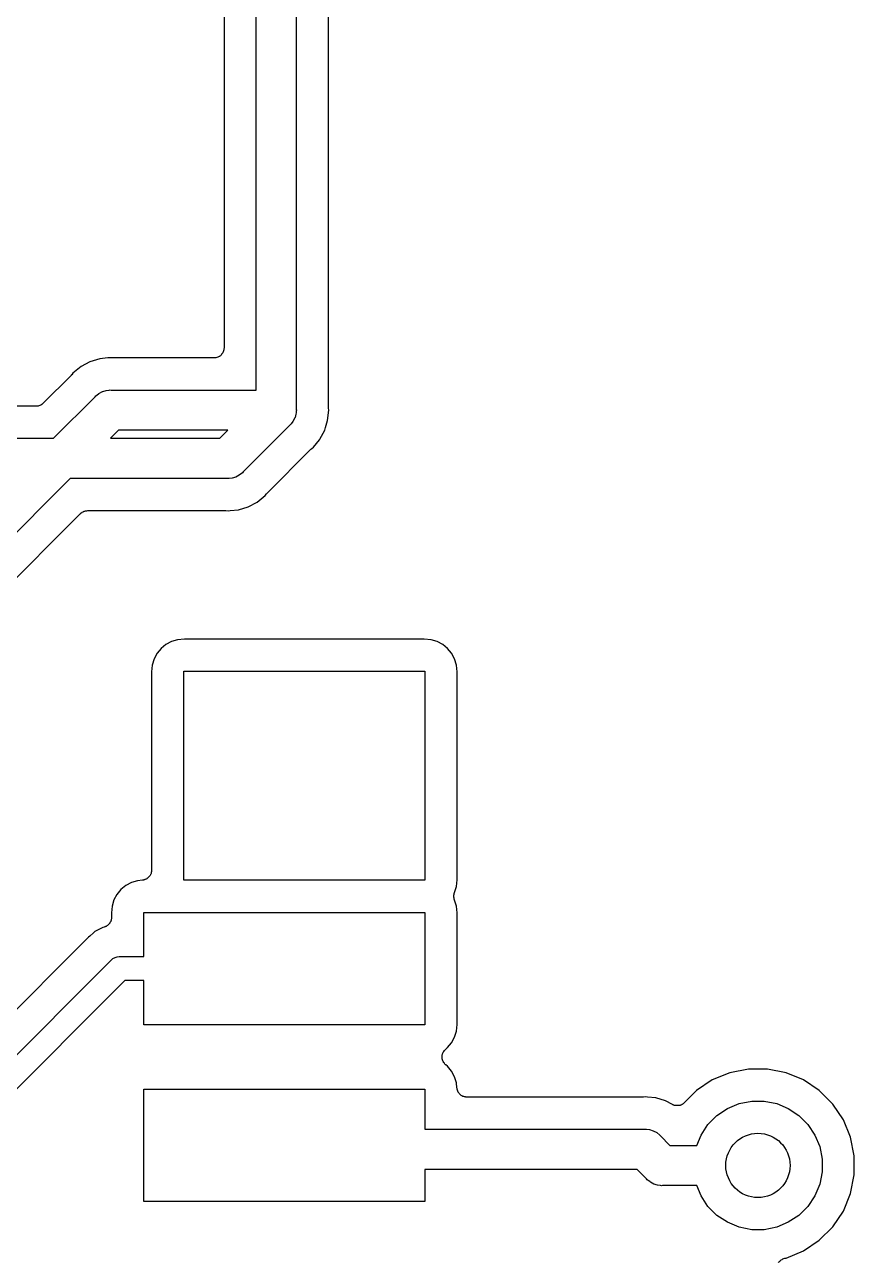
# Model space of a CAD drawing. Extents: x 113.2 to 188.8, y -123.8 to -78.2.
# Drawn here: x 174.83 to 180, y -106.2 to -98.5 of the extents above; entities that cross this region are included whole.
import ezdxf

# ---------------------------------------------------------------- set-up
doc = ezdxf.new("R2010")
doc.units = 0
doc.layers.add('BLACK', color=7, linetype='CONTINUOUS')

msp = doc.modelspace()

# ---------------------------------------------------------------- linework, layer by layer
at = {"layer": 'BLACK', "linetype": 'CONTINUOUS'}
for p, q in [((176.525, -96.7061), (176.525, -100.894)), ((176.725, -100.881), (176.725, -96.719)), ((176.275, -100.775), (176.275, -97.0018)), ((176.075, -97.6364), (176.075, -100.512)), ((175.352, -100.575), (175.301, -100.58)), ((175.365, -100.573), (175.352, -100.575)), ((175.352, -100.575), (175.352, -100.575)), ((175.378, -100.575), (175.365, -100.573)), ((175.381, -100.575), (175.378, -100.575)), ((175.383, -100.575), (175.381, -100.575)), ((175.384, -100.575), (175.383, -100.575)), ((176.012, -100.575), (175.384, -100.575)), ((176.018, -100.574), (176.012, -100.575)), ((176.024, -100.574), (176.018, -100.574)), ((176.03, -100.572), (176.024, -100.574)), ((176.024, -100.574), (176.024, -100.574)), ((176.024, -100.574), (176.024, -100.574)), ((176.036, -100.57), (176.03, -100.572)), ((176.041, -100.567), (176.036, -100.57)), ((176.036, -100.57), (176.036, -100.57)), ((176.036, -100.57), (176.036, -100.57)), ((176.047, -100.565), (176.041, -100.567)), ((176.052, -100.561), (176.047, -100.564)), ((176.047, -100.564), (176.047, -100.565)), ((176.047, -100.565), (176.047, -100.565)), ((176.056, -100.557), (176.052, -100.561)), ((176.06, -100.552), (176.056, -100.557)), ((176.056, -100.557), (176.056, -100.557)), ((176.056, -100.557), (176.056, -100.557)), ((176.064, -100.548), (176.06, -100.552)), ((176.067, -100.542), (176.064, -100.547)), ((176.064, -100.547), (176.064, -100.547)), ((176.064, -100.547), (176.064, -100.548)), ((176.07, -100.537), (176.067, -100.542)), ((176.072, -100.531), (176.07, -100.537)), ((176.07, -100.537), (176.07, -100.537)), ((176.07, -100.537), (176.07, -100.537)), ((176.074, -100.525), (176.072, -100.531)), ((176.075, -100.513), (176.074, -100.519)), ((176.074, -100.519), (176.074, -100.525)), ((176.074, -100.525), (176.074, -100.525)), ((176.074, -100.525), (176.074, -100.525)), ((176.075, -100.512), (176.075, -100.513)), ((176.075, -100.513), (176.075, -100.513)), ((176.075, -100.513), (176.075, -100.513)), ((176.075, -100.513), (176.075, -100.513)), ((175.184, -100.628), (175.144, -100.661)), ((175.24, -100.598), (175.184, -100.628)), ((175.301, -100.58), (175.24, -100.598)), ((175.122, -100.684), (174.949, -100.857)), ((175.123, -100.682), (175.122, -100.684)), ((175.125, -100.68), (175.123, -100.682)), ((175.126, -100.679), (175.125, -100.68)), ((175.134, -100.669), (175.126, -100.679)), ((175.144, -100.661), (175.134, -100.669)), ((175.144, -100.661), (175.144, -100.661)), ((175.276, -100.811), (175.282, -100.806)), ((175.282, -100.806), (175.295, -100.796)), ((175.295, -100.796), (175.317, -100.784)), ((175.317, -100.784), (175.32, -100.783)), ((175.32, -100.783), (175.34, -100.777)), ((175.34, -100.777), (175.359, -100.775)), ((175.359, -100.775), (175.365, -100.774)), ((175.359, -100.775), (175.359, -100.775)), ((175.365, -100.774), (175.371, -100.775)), ((175.371, -100.775), (176.275, -100.775)), ((174.904, -100.875), (172.182, -100.875)), ((174.91, -100.874), (174.904, -100.875)), ((174.916, -100.874), (174.91, -100.874)), ((174.917, -100.874), (174.916, -100.874)), ((174.916, -100.874), (174.916, -100.874)), ((174.922, -100.872), (174.917, -100.874)), ((174.928, -100.871), (174.922, -100.872)), ((174.933, -100.868), (174.928, -100.87)), ((174.928, -100.87), (174.928, -100.87)), ((174.928, -100.87), (174.928, -100.871)), ((174.939, -100.865), (174.933, -100.868)), ((174.944, -100.861), (174.939, -100.864)), ((174.939, -100.864), (174.939, -100.865)), ((174.939, -100.865), (174.939, -100.865)), ((174.948, -100.857), (174.944, -100.861)), ((174.949, -100.857), (174.948, -100.857)), ((174.949, -100.857), (174.949, -100.857)), ((174.949, -100.857), (174.949, -100.857)), ((174.949, -100.857), (174.949, -100.857)), ((175.013, -101.075), (175.272, -100.816)), ((175.272, -100.816), (175.276, -100.811)), ((176.725, -100.884), (176.725, -100.881)), ((176.725, -100.886), (176.725, -100.884)), ((176.725, -100.887), (176.725, -100.886)), ((176.727, -100.9), (176.725, -100.887)), ((176.516, -100.948), (176.504, -100.97)), ((176.517, -100.946), (176.516, -100.948)), ((176.523, -100.925), (176.517, -100.946)), ((176.524, -100.916), (176.523, -100.925)), ((176.525, -100.906), (176.524, -100.916)), ((176.525, -100.894), (176.526, -100.9)), ((176.526, -100.9), (176.525, -100.906)), ((176.525, -100.906), (176.525, -100.906)), ((176.707, -101.008), (176.72, -100.964)), ((176.72, -100.964), (176.727, -100.9)), ((175.417, -101.025), (175.367, -101.075)), ((176.098, -101.025), (175.417, -101.025)), ((176.048, -101.075), (176.098, -101.025)), ((176.484, -100.993), (176.193, -101.284)), ((176.489, -100.989), (176.484, -100.993)), ((176.493, -100.984), (176.489, -100.989)), ((176.504, -100.97), (176.493, -100.984)), ((176.493, -100.984), (176.493, -100.984)), ((176.672, -101.081), (176.702, -101.025)), ((176.702, -101.025), (176.707, -101.008)), ((176.707, -101.008), (176.707, -101.008)), ((171.98, -101.075), (175.013, -101.075)), ((175.367, -101.075), (176.048, -101.075)), ((176.631, -101.131), (176.669, -101.084)), ((176.669, -101.084), (176.672, -101.081)), ((176.669, -101.084), (176.669, -101.084)), ((176.343, -101.416), (176.616, -101.143)), ((176.616, -101.143), (176.617, -101.143)), ((176.617, -101.143), (176.619, -101.141)), ((176.619, -101.141), (176.621, -101.139)), ((176.621, -101.139), (176.631, -101.131)), ((175.117, -101.325), (171.859, -104.583)), ((176.094, -101.325), (175.117, -101.325)), ((176.1, -101.326), (176.094, -101.325)), ((176.106, -101.325), (176.1, -101.326)), ((176.125, -101.323), (176.106, -101.325)), ((176.106, -101.325), (176.106, -101.325)), ((176.148, -101.316), (176.125, -101.323)), ((176.17, -101.304), (176.148, -101.316)), ((176.189, -101.289), (176.17, -101.304)), ((176.193, -101.284), (176.189, -101.289)), ((176.331, -101.431), (176.339, -101.421)), ((176.339, -101.421), (176.34, -101.42)), ((176.34, -101.42), (176.342, -101.418)), ((176.342, -101.418), (176.343, -101.416)), ((176.164, -101.52), (176.225, -101.502)), ((176.225, -101.502), (176.281, -101.472)), ((176.281, -101.472), (176.331, -101.431)), ((172.175, -104.549), (175.181, -101.543)), ((175.181, -101.543), (175.181, -101.543)), ((175.181, -101.543), (175.181, -101.543)), ((175.181, -101.543), (175.181, -101.543)), ((175.181, -101.543), (175.182, -101.543)), ((175.182, -101.543), (175.186, -101.539)), ((175.186, -101.539), (175.191, -101.536)), ((175.191, -101.535), (175.197, -101.532)), ((175.191, -101.536), (175.191, -101.535)), ((175.191, -101.535), (175.191, -101.535)), ((175.197, -101.532), (175.202, -101.53)), ((175.202, -101.529), (175.208, -101.528)), ((175.202, -101.53), (175.202, -101.529)), ((175.202, -101.53), (175.202, -101.53)), ((175.208, -101.528), (175.213, -101.526)), ((175.213, -101.526), (175.214, -101.526)), ((175.214, -101.526), (175.214, -101.526)), ((175.214, -101.526), (175.22, -101.526)), ((175.22, -101.526), (175.226, -101.525)), ((175.226, -101.525), (176.081, -101.525)), ((176.081, -101.525), (176.082, -101.525)), ((176.082, -101.525), (176.084, -101.525)), ((176.084, -101.525), (176.087, -101.525)), ((176.087, -101.525), (176.1, -101.527)), ((176.1, -101.527), (176.113, -101.525)), ((176.113, -101.525), (176.164, -101.52)), ((176.113, -101.525), (176.113, -101.525)), ((175.748, -102.339), (175.713, -102.358)), ((175.786, -102.328), (175.748, -102.339)), ((175.828, -102.324), (175.786, -102.328)), ((177.322, -102.324), (175.828, -102.324)), ((177.364, -102.328), (177.322, -102.324)), ((177.402, -102.339), (177.364, -102.328)), ((177.437, -102.358), (177.402, -102.339)), ((175.658, -102.413), (175.639, -102.448)), ((175.683, -102.383), (175.658, -102.413)), ((175.713, -102.358), (175.683, -102.383)), ((177.467, -102.383), (177.437, -102.358)), ((177.492, -102.413), (177.467, -102.383)), ((177.511, -102.448), (177.492, -102.413)), ((175.628, -102.486), (175.624, -102.528)), ((175.639, -102.448), (175.628, -102.486)), ((177.522, -102.486), (177.511, -102.448)), ((177.526, -102.528), (177.522, -102.486)), ((175.624, -102.528), (175.624, -103.762)), ((175.825, -103.825), (175.825, -102.525)), ((175.825, -102.525), (177.325, -102.525)), ((177.325, -102.525), (177.325, -103.825)), ((177.526, -103.822), (177.526, -102.528)), ((175.598, -103.813), (175.595, -103.815)), ((175.601, -103.811), (175.598, -103.813)), ((175.603, -103.809), (175.601, -103.811)), ((175.605, -103.807), (175.603, -103.809)), ((175.607, -103.805), (175.605, -103.807)), ((175.609, -103.802), (175.607, -103.805)), ((175.611, -103.8), (175.609, -103.802)), ((175.613, -103.798), (175.611, -103.8)), ((175.614, -103.795), (175.613, -103.798)), ((175.616, -103.792), (175.614, -103.795)), ((175.617, -103.79), (175.616, -103.792)), ((175.619, -103.787), (175.617, -103.79)), ((175.62, -103.784), (175.619, -103.787)), ((175.621, -103.781), (175.62, -103.784)), ((175.622, -103.775), (175.621, -103.778)), ((175.621, -103.778), (175.621, -103.781)), ((175.623, -103.772), (175.622, -103.775)), ((175.624, -103.763), (175.623, -103.766)), ((175.623, -103.766), (175.623, -103.769)), ((175.623, -103.769), (175.623, -103.772)), ((175.624, -103.762), (175.624, -103.763)), ((175.433, -103.883), (175.408, -103.913)), ((175.463, -103.858), (175.433, -103.883)), ((175.498, -103.839), (175.463, -103.858)), ((175.536, -103.828), (175.498, -103.839)), ((175.567, -103.825), (175.536, -103.828)), ((175.57, -103.824), (175.567, -103.825)), ((175.573, -103.824), (175.57, -103.824)), ((175.576, -103.823), (175.573, -103.824)), ((175.579, -103.822), (175.576, -103.823)), ((175.582, -103.821), (175.579, -103.822)), ((175.584, -103.821), (175.582, -103.821)), ((175.587, -103.819), (175.584, -103.821)), ((175.59, -103.818), (175.587, -103.819)), ((175.593, -103.816), (175.59, -103.818)), ((175.595, -103.815), (175.593, -103.816)), ((177.325, -103.825), (175.825, -103.825)), ((177.509, -103.907), (177.522, -103.864)), ((177.522, -103.864), (177.526, -103.822)), ((175.389, -103.948), (175.378, -103.986)), ((175.408, -103.913), (175.389, -103.948)), ((177.507, -103.918), (177.508, -103.912)), ((177.507, -103.919), (177.507, -103.918)), ((177.507, -103.918), (177.507, -103.918)), ((177.507, -103.924), (177.507, -103.919)), ((177.507, -103.93), (177.507, -103.924)), ((177.507, -103.931), (177.507, -103.93)), ((177.508, -103.937), (177.507, -103.931)), ((177.507, -103.931), (177.507, -103.931)), ((177.508, -103.912), (177.509, -103.907)), ((177.509, -103.942), (177.508, -103.937)), ((177.509, -103.943), (177.509, -103.942)), ((177.522, -103.986), (177.509, -103.943)), ((177.509, -103.943), (177.509, -103.943)), ((177.509, -103.943), (177.509, -103.943)), ((177.509, -103.943), (177.509, -103.943)), ((175.378, -103.986), (175.374, -104.028)), ((175.374, -104.028), (175.374, -104.057)), ((175.575, -104.3), (175.575, -104.025)), ((175.575, -104.025), (177.325, -104.025)), ((177.325, -104.025), (177.325, -104.725)), ((177.526, -104.028), (177.522, -103.986)), ((177.526, -104.722), (177.526, -104.028)), ((175.319, -104.12), (175.271, -104.145)), ((175.329, -104.117), (175.319, -104.12)), ((175.332, -104.116), (175.329, -104.117)), ((175.334, -104.115), (175.332, -104.116)), ((175.337, -104.113), (175.334, -104.115)), ((175.34, -104.112), (175.337, -104.113)), ((175.343, -104.11), (175.34, -104.112)), ((175.345, -104.109), (175.343, -104.11)), ((175.348, -104.107), (175.345, -104.109)), ((175.351, -104.105), (175.348, -104.107)), ((175.353, -104.103), (175.351, -104.105)), ((175.355, -104.101), (175.353, -104.103)), ((175.357, -104.099), (175.355, -104.101)), ((175.359, -104.097), (175.357, -104.099)), ((175.361, -104.094), (175.359, -104.097)), ((175.363, -104.092), (175.361, -104.094)), ((175.364, -104.089), (175.363, -104.092)), ((175.366, -104.086), (175.364, -104.089)), ((175.367, -104.084), (175.366, -104.086)), ((175.369, -104.081), (175.367, -104.084)), ((175.37, -104.078), (175.369, -104.081)), ((175.371, -104.075), (175.37, -104.078)), ((175.372, -104.072), (175.371, -104.075)), ((175.373, -104.066), (175.372, -104.07)), ((175.372, -104.07), (175.372, -104.072)), ((175.374, -104.057), (175.373, -104.06)), ((175.373, -104.06), (175.373, -104.063)), ((175.373, -104.063), (175.373, -104.066)), ((175.374, -104.057), (175.374, -104.057)), ((175.219, -104.192), (174.08, -105.332)), ((175.22, -104.19), (175.219, -104.192)), ((175.222, -104.188), (175.22, -104.19)), ((175.223, -104.188), (175.222, -104.188)), ((175.23, -104.18), (175.223, -104.188)), ((175.238, -104.173), (175.23, -104.18)), ((175.262, -104.153), (175.238, -104.173)), ((175.271, -104.145), (175.262, -104.153)), ((175.262, -104.153), (175.262, -104.153)), ((174.116, -105.578), (175.369, -104.325)), ((175.369, -104.325), (175.372, -104.322)), ((175.372, -104.322), (175.383, -104.312)), ((175.383, -104.312), (175.396, -104.305)), ((175.396, -104.305), (175.41, -104.301)), ((175.41, -104.301), (175.421, -104.3)), ((175.421, -104.3), (175.421, -104.3)), ((175.421, -104.3), (175.425, -104.3)), ((175.425, -104.3), (175.429, -104.3)), ((175.429, -104.3), (175.575, -104.3)), ((175.456, -104.45), (174.222, -105.684)), ((175.575, -104.45), (175.456, -104.45)), ((175.575, -104.725), (175.575, -104.45)), ((177.325, -104.725), (175.575, -104.725)), ((177.522, -104.764), (177.526, -104.722)), ((177.492, -104.837), (177.511, -104.802)), ((177.511, -104.802), (177.522, -104.764)), ((177.44, -104.895), (177.444, -104.89)), ((177.444, -104.89), (177.447, -104.885)), ((177.447, -104.885), (177.452, -104.881)), ((177.447, -104.885), (177.447, -104.885)), ((177.447, -104.885), (177.447, -104.885)), ((177.452, -104.881), (177.456, -104.876)), ((177.456, -104.876), (177.467, -104.867)), ((177.467, -104.867), (177.492, -104.837)), ((177.433, -104.918), (177.434, -104.912)), ((177.433, -104.919), (177.433, -104.918)), ((177.433, -104.918), (177.433, -104.918)), ((177.433, -104.925), (177.433, -104.919)), ((177.433, -104.931), (177.433, -104.925)), ((177.434, -104.937), (177.433, -104.931)), ((177.433, -104.931), (177.433, -104.931)), ((177.433, -104.931), (177.433, -104.931)), ((177.434, -104.912), (177.436, -104.907)), ((177.435, -104.943), (177.434, -104.937)), ((177.438, -104.948), (177.435, -104.943)), ((177.435, -104.943), (177.435, -104.943)), ((177.435, -104.943), (177.435, -104.943)), ((177.436, -104.906), (177.438, -104.901)), ((177.436, -104.907), (177.436, -104.906)), ((177.436, -104.906), (177.436, -104.906)), ((177.438, -104.901), (177.44, -104.895)), ((177.44, -104.954), (177.438, -104.948)), ((177.44, -104.895), (177.44, -104.895)), ((177.44, -104.895), (177.44, -104.895)), ((177.443, -104.959), (177.44, -104.954)), ((177.44, -104.954), (177.44, -104.954)), ((177.44, -104.954), (177.44, -104.954)), ((177.447, -104.964), (177.443, -104.959)), ((177.447, -104.965), (177.447, -104.964)), ((177.447, -104.964), (177.447, -104.964)), ((177.451, -104.969), (177.447, -104.965)), ((177.455, -104.973), (177.451, -104.969)), ((177.456, -104.974), (177.455, -104.973)), ((177.455, -104.973), (177.455, -104.973)), ((177.455, -104.973), (177.455, -104.973)), ((177.455, -104.973), (177.455, -104.973)), ((177.467, -104.983), (177.456, -104.974)), ((177.492, -105.013), (177.467, -104.983)), ((177.511, -105.048), (177.492, -105.013)), ((179.225, -105.023), (179.116, -105.068)), ((179.341, -105), (179.225, -105.023)), ((179.459, -105), (179.341, -105)), ((179.575, -105.023), (179.459, -105)), ((179.684, -105.068), (179.575, -105.023)), ((177.522, -105.086), (177.511, -105.048)), ((177.525, -105.118), (177.522, -105.086)), ((177.526, -105.121), (177.525, -105.118)), ((177.526, -105.124), (177.526, -105.121)), ((179.116, -105.068), (179.018, -105.134)), ((179.782, -105.134), (179.684, -105.068)), ((175.575, -105.825), (175.575, -105.125)), ((175.575, -105.125), (177.325, -105.125)), ((177.325, -105.125), (177.325, -105.375)), ((177.527, -105.127), (177.526, -105.124)), ((177.528, -105.13), (177.527, -105.127)), ((177.529, -105.133), (177.528, -105.13)), ((177.53, -105.136), (177.529, -105.133)), ((177.531, -105.139), (177.53, -105.136)), ((177.532, -105.142), (177.531, -105.139)), ((177.534, -105.144), (177.532, -105.142)), ((177.535, -105.147), (177.534, -105.144)), ((177.537, -105.149), (177.535, -105.147)), ((177.539, -105.152), (177.537, -105.149)), ((177.541, -105.154), (177.539, -105.152)), ((177.543, -105.156), (177.541, -105.154)), ((177.545, -105.158), (177.543, -105.156)), ((177.548, -105.161), (177.545, -105.158)), ((177.55, -105.162), (177.548, -105.161)), ((177.552, -105.164), (177.55, -105.162)), ((177.555, -105.166), (177.552, -105.164)), ((177.558, -105.167), (177.555, -105.166)), ((177.561, -105.169), (177.558, -105.167)), ((177.563, -105.17), (177.561, -105.169)), ((177.566, -105.171), (177.563, -105.17)), ((177.569, -105.172), (177.566, -105.171)), ((177.572, -105.173), (177.569, -105.172)), ((177.575, -105.174), (177.572, -105.173)), ((177.578, -105.174), (177.575, -105.174)), ((177.581, -105.175), (177.578, -105.174)), ((177.584, -105.175), (177.581, -105.175)), ((177.587, -105.175), (177.584, -105.175)), ((177.588, -105.175), (177.587, -105.175)), ((178.681, -105.175), (177.588, -105.175)), ((178.684, -105.175), (178.681, -105.175)), ((178.686, -105.175), (178.684, -105.175)), ((178.687, -105.175), (178.686, -105.175)), ((178.7, -105.173), (178.687, -105.175)), ((178.713, -105.175), (178.7, -105.173)), ((178.764, -105.18), (178.713, -105.175)), ((178.713, -105.175), (178.713, -105.175)), ((178.825, -105.198), (178.764, -105.18)), ((178.867, -105.221), (178.825, -105.198)), ((179.018, -105.134), (178.941, -105.21)), ((179.283, -105.215), (179.361, -105.2)), ((179.361, -105.2), (179.439, -105.2)), ((179.439, -105.2), (179.517, -105.215)), ((179.866, -105.218), (179.782, -105.134)), ((178.87, -105.222), (178.867, -105.221)), ((178.872, -105.223), (178.87, -105.222)), ((178.876, -105.224), (178.872, -105.223)), ((178.879, -105.226), (178.876, -105.224)), ((178.882, -105.226), (178.879, -105.226)), ((178.884, -105.227), (178.882, -105.226)), ((178.888, -105.227), (178.884, -105.227)), ((178.891, -105.228), (178.888, -105.227)), ((178.894, -105.228), (178.891, -105.228)), ((178.896, -105.228), (178.894, -105.228)), ((178.9, -105.228), (178.896, -105.228)), ((178.903, -105.228), (178.9, -105.228)), ((178.906, -105.228), (178.903, -105.228)), ((178.909, -105.227), (178.906, -105.228)), ((178.912, -105.226), (178.909, -105.227)), ((178.915, -105.226), (178.912, -105.226)), ((178.918, -105.225), (178.915, -105.226)), ((178.92, -105.224), (178.918, -105.225)), ((178.923, -105.222), (178.92, -105.224)), ((178.926, -105.221), (178.923, -105.222)), ((178.929, -105.22), (178.926, -105.221)), ((178.931, -105.218), (178.929, -105.22)), ((178.934, -105.216), (178.931, -105.218)), ((178.937, -105.214), (178.934, -105.216)), ((178.939, -105.212), (178.937, -105.214)), ((178.941, -105.211), (178.939, -105.212)), ((178.941, -105.21), (178.941, -105.211)), ((179.145, -105.289), (179.211, -105.246)), ((179.211, -105.246), (179.283, -105.215)), ((179.517, -105.215), (179.589, -105.246)), ((179.589, -105.246), (179.655, -105.289)), ((179.932, -105.316), (179.866, -105.218)), ((179.046, -105.411), (179.089, -105.345)), ((179.089, -105.345), (179.145, -105.289)), ((179.655, -105.289), (179.711, -105.345)), ((179.711, -105.345), (179.754, -105.411)), ((179.977, -105.425), (179.932, -105.316)), ((177.325, -105.375), (178.694, -105.375)), ((178.694, -105.375), (178.7, -105.374)), ((178.7, -105.374), (178.706, -105.375)), ((178.706, -105.375), (178.706, -105.375)), ((178.706, -105.375), (178.725, -105.377)), ((178.725, -105.377), (178.748, -105.384)), ((178.748, -105.384), (178.77, -105.396)), ((178.77, -105.396), (178.789, -105.411)), ((178.789, -105.411), (178.793, -105.416)), ((178.793, -105.416), (178.852, -105.475)), ((179.019, -105.475), (179.046, -105.411)), ((179.754, -105.411), (179.785, -105.483)), ((180, -105.541), (179.977, -105.425)), ((178.852, -105.475), (179.019, -105.475)), ((179.785, -105.483), (179.8, -105.561)), ((179.8, -105.561), (179.8, -105.639)), ((180, -105.659), (180, -105.541)), ((178.648, -105.625), (177.325, -105.625)), ((177.325, -105.625), (177.325, -105.825)), ((178.707, -105.684), (178.648, -105.625)), ((179.8, -105.639), (179.785, -105.717)), ((179.977, -105.775), (180, -105.659)), ((178.711, -105.689), (178.707, -105.684)), ((178.716, -105.693), (178.711, -105.689)), ((178.727, -105.701), (178.716, -105.693)), ((178.716, -105.693), (178.716, -105.693)), ((178.73, -105.704), (178.727, -105.701)), ((178.752, -105.716), (178.73, -105.704)), ((178.775, -105.723), (178.752, -105.716)), ((178.794, -105.725), (178.775, -105.723)), ((178.8, -105.726), (178.794, -105.725)), ((178.794, -105.725), (178.794, -105.725)), ((178.806, -105.725), (178.8, -105.726)), ((179.019, -105.725), (178.806, -105.725)), ((179.046, -105.789), (179.019, -105.725)), ((179.785, -105.717), (179.754, -105.789)), ((179.089, -105.855), (179.046, -105.789)), ((179.754, -105.789), (179.711, -105.855)), ((179.932, -105.884), (179.977, -105.775)), ((177.325, -105.825), (175.575, -105.825)), ((179.145, -105.911), (179.089, -105.855)), ((179.711, -105.855), (179.655, -105.911)), ((179.866, -105.982), (179.932, -105.884)), ((179.211, -105.954), (179.145, -105.911)), ((179.283, -105.985), (179.211, -105.954)), ((179.589, -105.954), (179.517, -105.985)), ((179.655, -105.911), (179.589, -105.954)), ((179.361, -106), (179.283, -105.985)), ((179.439, -106), (179.361, -106)), ((179.517, -105.985), (179.439, -106)), ((179.782, -106.066), (179.866, -105.982)), ((179.684, -106.132), (179.782, -106.066)), ((179.528, -106.205), (179.531, -106.2)), ((179.531, -106.2), (179.536, -106.195)), ((179.536, -106.195), (179.54, -106.192)), ((179.536, -106.195), (179.536, -106.195)), ((179.536, -106.195), (179.536, -106.195)), ((179.54, -106.192), (179.545, -106.188)), ((179.545, -106.188), (179.551, -106.185)), ((179.545, -106.188), (179.545, -106.188)), ((179.545, -106.188), (179.545, -106.188)), ((179.551, -106.185), (179.556, -106.182)), ((179.556, -106.182), (179.562, -106.18)), ((179.556, -106.182), (179.556, -106.182)), ((179.556, -106.182), (179.556, -106.182)), ((179.562, -106.18), (179.568, -106.178)), ((179.568, -106.178), (179.575, -106.177)), ((179.575, -106.177), (179.684, -106.132))]:
    msp.add_line(p, q, dxfattribs=at)
at = {"layer": 'BLACK'}
msp.add_circle((179.4, -105.6), 0.2, dxfattribs=at)

doc.saveas('drawing.dxf')
